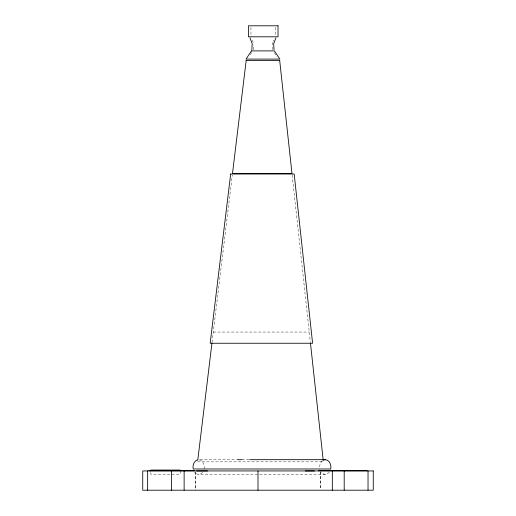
<?xml version="1.0" encoding="UTF-8"?>
<svg xmlns="http://www.w3.org/2000/svg" width="516" height="516" viewBox="0 0 516 516"><rect width="100%" height="100%" fill="white"/><g stroke="black" fill="none" stroke-linecap="round" stroke-linejoin="round"><path stroke-width="0.39" stroke-dasharray="2.58 1.94" d="M204.091 468.986C204.929 465.193 203.027 459.962 198.641 459.679L236.618 459.679M212.037 342.405L232.303 175.092M272.693 42.506L272.229 46.117L272.7 49.729M253.169 49.729L253.588 44.905M273.061 41.319L273.525 40.151M250.234 54.677L251.95 52.168M202.633 472.301C200.782 475.075 196.493 475.075 194.642 472.301M322.468 460.672C320.055 462.639 319.281 466.012 319.836 468.986M329.285 472.301L326.751 474.217L325.293 474.468L198.641 474.468M213.289 332.052L309.252 332.052M241.959 459.679L250.757 459.679M197.57 461.846L323.384 461.846L323.21 460.24M325.293 474.468L323.829 474.217L321.3 472.301M194.977 472.301L195.59 472.927L195.59 488.633M274.344 52.8L276.911 56.56M252.343 40.151L253.169 42.506M292.159 175.105L310.387 342.469M320.662 471.74L320.662 489.4M320.41 471.74L320.41 489.4M275.492 27.374L275.492 36.03M250.957 27.374L250.957 36.81M195.338 471.74L195.338 490.2M180.181 470.94L180.181 474.236L150.84 474.236L150.84 470.94"/><path stroke-width="0.77" d="M197.763 460.253L211.941 343.204M246.184 60.456L232.497 173.499L291.985 173.499L279.678 60.456M251.84 49.717L252.189 43.712L249.957 37.907M275.912 37.907L273.673 43.712L274.022 49.717M197.177 459.93C193.732 461.349 192.513 465.574 193.184 468.986L330.743 468.986C331.582 465.193 329.679 459.962 325.293 459.679L249.776 459.679M323.829 459.93L325.293 459.679M246.08 60.456L279.782 60.456M237.399 459.679L241.959 459.679M148.847 470.727L194.758 470.727M318.495 470.727L367.153 470.727M310.477 343.269L323.21 460.24M368.031 470.94L368.031 490.2M344.198 470.94L344.198 490.2M332.323 470.94L332.323 490.2M314.463 470.94L305.298 470.94M258 470.94L258 490.2M207.529 470.94L196.59 470.94M184.128 470.94L184.128 490.2M180.181 470.94L180.181 470.05L150.84 470.05L150.84 470.94M171.486 470.94L171.486 490.2M147.647 470.94L147.647 490.2M230.671 174.015L210.173 343.243L312.599 343.243L294.172 174.015L230.671 174.015M251.46 50.897L246.035 59.095L279.833 59.095L274.402 50.897L251.46 50.897M278.021 25.8L248.428 25.8L248.428 36.81L278.021 36.81L278.021 25.8M373.268 470.94L142.732 470.94L142.732 490.2L373.268 490.2L373.268 470.94"/></g></svg>
